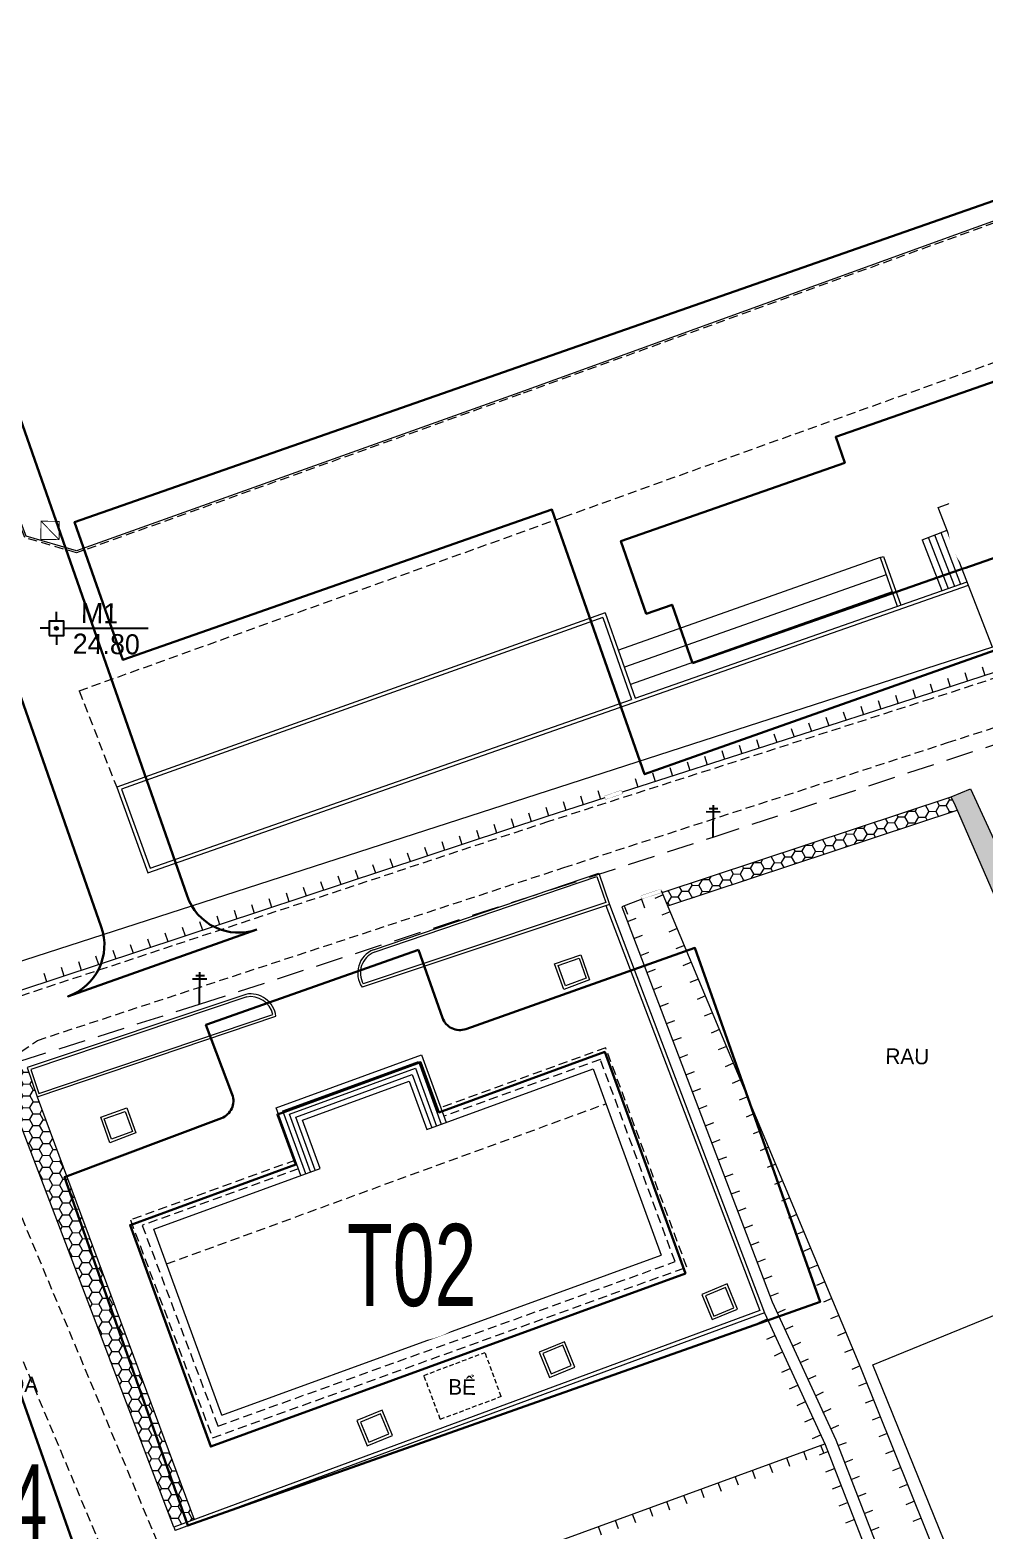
# Model space of a CAD drawing. Header units: inches. Extents: x 496359 to 501064, y 2374078 to 2377203.
# Drawn here: x 497181 to 497233.4, y 2376310.5 to 2376392.8 of the extents above; entities that cross this region are included whole.
import ezdxf
from ezdxf.enums import TextEntityAlignment as Align

# ---------------------------------------------------------------- set-up
doc = ezdxf.new("R2010")
doc.units = ezdxf.units.IN
doc.header["$MEASUREMENT"] = 0
doc.linetypes.add('DASHED', pattern=[0.75, 0.5, -0.25])
for name, color, linetype in [('cd', 7, 'Continuous'), ('chu', 6, 'Continuous'), ('coc', 1, 'Continuous'), ('MANH', 147, 'Continuous'), ('MOC - DC2', 1, 'Continuous'), ('NOI', 2, 'Continuous'), ('tl', 8, 'Continuous')]:
    doc.layers.add(name, color=color, linetype=linetype)
for name, color, linetype, lineweight in [('EG Text2', 7, 'Continuous', 18), ('ISO', 252, 'Continuous', 20), ('LC Net dam 1', 30, 'Continuous', 30), ('LC Net manh', 239, 'Continuous', 5)]:
    doc.layers.add(name, color=color, linetype=linetype, lineweight=lineweight)
doc.styles.add('EG Hai', font='')
doc.styles.add('style1', font='')
doc.styles.get('EG Hai').set_extended_font_data('.VnArial NarrowH')
doc.styles.get('style1').set_extended_font_data('.VnAvantH')
pattern_1 = [(359.267215784, (-736010.08436, -2368366.01803), (0.566607394046, 0.317539068605), [0.375, -0.75]), (119.267215784, (-736010.08436, -2368366.01803), (-0.55830059713, 0.331926862913), [0.375, -0.75]), (59.267215784, (-736010.08436, -2368366.01803), (0.008306796916, 0.64946593152), [-0.75, 0.375])]

# ---------------------------------------------------------------- blocks, each defined once
blk = doc.blocks.new('1')
at = {"layer": 'tl', "color": 250, "lineweight": 0}
blk.add_line((0, -0.5), (0, 0), dxfattribs=at)
blk = doc.blocks.new('cdien')
at = {"layer": 'cd', "extrusion": (-0.000518657, 0.000768986, 1)}
for p, q in [((0, 0), (0, 3.5, 0)), ((-0.8, 2.78, 0), (0.76, 2.78, 0)), ((-0.46, 3.14, 0), (0.49, 3.14, 0))]:
    blk.add_line(p, q, dxfattribs=at)
blk = doc.blocks.new('2')
at = {"layer": 'coc'}
blk.add_blockref('1', (0, 0.5), dxfattribs=at)
blk = doc.blocks.new('MOC')
at = {"layer": 'MOC - DC2'}
for points in [[(0, 0.4), (0, 0.9)], [(-0.4, 0), (-0.9, 0)], [(0.4, 0), (5.03, 0)], [(0, -0.4), (0, -0.9)]]:
    blk.add_lwpolyline(points, dxfattribs=at)
blk.add_lwpolyline([(-0.4, -0.4), (0.4, -0.4), (0.4, 0.4), (-0.4, 0.4)], close=True, dxfattribs=at)
blk.add_circle((0, 0), 0.0868, dxfattribs=at)
blk = doc.blocks.new('Nền HT mới')
at = {"layer": 'MANH', "lineweight": 0}
h = blk.add_hatch(dxfattribs=at)
h.set_pattern_fill('HONEY', color=8, scale=3, angle=-0.73278, style=0)
h.set_pattern_definition(pattern_1)
h.paths.add_polyline_path([(488.183, 64.768), (488.492, 64.028), (504.37, 69.287), (504.268, 69.522), (504.042, 70.021)])
h = blk.add_hatch(dxfattribs=at)
h.set_pattern_fill('HONEY', color=8, scale=3, angle=-0.73278, style=0)
h.set_pattern_definition(pattern_1)
h.paths.add_polyline_path([(522.141, 34.581, -0.075331), (521.291, 35.814), (516.628, 45.395), (505.087, 70.449), (504.042, 70.021), (504.268, 69.522), (514.919, 45.051), (519.153, 34.944, 0.072498), (519.897, 33.708), (523.515, 29.289, 0.090171), (524.878, 28.13), (526.961, 26.924, 0.223732), (531.207, 26.564), (568.271, 40.327), (567.663, 42.109), (567.663, 42.11), (538.813, 31.412), (531.596, 28.846, -0.300657), (526.243, 30.171), (524.32, 32.259)])
h = blk.add_hatch(dxfattribs=at)
h.set_pattern_fill('HONEY', color=8, scale=3, angle=-0.73278, style=0)
h.set_pattern_definition(pattern_1)
h.paths.add_polyline_path([(461.385, 29.955), (462.501, 30.367), (453.885, 53.552), (453.349, 55.159), (451.985, 54.639)])
at = {"layer": 'MANH', "color": 1, "linetype": 'DASHED', "lineweight": 0, "ltscale": 3, "elevation": -28.377}
blk.add_lwpolyline([(338.797, 83.449), (320.937, 78.752), (340.42, 30.662), (364.406, 31.762), (393.688, 33.781), (433.644, 49.392), (462.8, 58.64), (490.972, 67.807), (516.491, 76.196), (548.211, 86.542), (576.26, 95.702), (610.187, 94.179), (634.864, 101.12), (676.11, 115.484), (714.178, 128.714), (753.349, 142.385), (783.927, 137.98), (839.407, 172.277), (890.568, 190.199), (916.291, 216.65), (939.123, 240.492), (989.341, 305.871)], dxfattribs=at)
at = {"layer": 'MANH', "color": 3, "linetype": 'DASHED', "lineweight": 0, "elevation": -28.377}
for points in [[(556.599, 214.06), (559, 210.697), (599.011, 111.59), (598.351, 108.372), (595.777, 105.711), (542.672, 88.303), (521.625, 81.471), (502.946, 75.389), (481.941, 68.656), (452.954, 59.077)], [(480.409, 92.098), (456.053, 83.393), (453.213, 84.229), (444.763, 106.687), (437.288, 126.742), (431.919, 141.142), (432.254, 144.436), (434.959, 146.809), (468.963, 159.18), (499.831, 170.408), (524.344, 179.318), (528.09, 179.19), (530.037, 177.085), (553.866, 121.3), (553.84, 119.496), (552.768, 118.448), (527.58, 109.134), (504.304, 100.737), (480.409, 92.098)], [(456.192, 75.825), (456.192, 75.825), (482.779, 85.364), (506.516, 93.891), (530.255, 102.319), (556.925, 111.759)], [(453.918, 56.654), (482.779, 66.131), (503.837, 72.989), (522.456, 78.964), (543.387, 85.83), (596.721, 103.186), (599.353, 104.043), (599.571, 103.72)], [(456.192, 75.825), (458.255, 70.546)], [(484.001, -26.738), (476.96, -10.024), (468.584, 9.781), (450.152, 53.873), (451.773, 55.197), (453.918, 56.654)], [(474.029, -10.816), (474.021, -10.797), (465.813, 8.831), (447.444, 52.595)]]:
    blk.add_lwpolyline(points, dxfattribs=at)
at = {"layer": 'MANH', "lineweight": 0, "elevation": -28.377}
for points in [[(480.375, 92.192), (456.05, 83.498), (453.289, 84.311), (444.856, 106.722), (437.381, 126.777), (432.021, 141.155), (432.35, 144.387), (435.011, 146.721), (468.997, 159.086), (499.865, 170.314), (524.36, 179.217), (528.045, 179.092), (529.952, 177.03), (553.766, 121.28), (553.741, 119.539), (552.713, 118.534), (527.545, 109.228), (504.27, 100.831)], [(484.011, 60.065), (482.868, 59.637), (482.474, 60.757), (483.624, 61.163)], [(459.113, 51.663), (457.97, 51.234), (457.575, 52.355), (458.726, 52.76)], [(490.927, 41.336), (492.314, 41.907), (491.742, 43.294), (490.355, 42.723)], [(491.008, 41.531), (492.118, 41.988), (491.661, 43.098), (490.551, 42.641)], [(482.003, 38.164), (483.39, 38.736), (482.819, 40.123), (481.432, 39.551)], [(482.085, 38.36), (483.194, 38.817), (482.737, 39.927), (481.628, 39.47)], [(471.999, 34.412), (473.386, 34.983), (472.815, 36.37), (471.428, 35.799)], [(472.081, 34.608), (473.191, 35.065), (472.734, 36.174), (471.624, 35.717)]]:
    blk.add_lwpolyline(points, close=True, dxfattribs=at)
for points in [[(581.552, 116.84), (586.942, 103.131), (542.579, 88.588), (521.533, 81.756), (502.854, 75.675), (485.984, 70.267)], [(517.337, 82.206), (506.294, 78.223), (503.329, 85.886), (514.373, 89.869), (517.337, 82.206)], [(502.441, 84.116), (503.809, 84.646)], [(502.441, 84.116), (503.521, 81.323)], [(502.781, 84.248), (503.866, 81.444)], [(503.122, 84.38), (504.21, 81.565)], [(503.462, 84.511), (504.555, 81.685)], [(500.14, 83.137), (500.329, 83.203)], [(500.329, 83.203), (501.265, 80.532)], [(500.14, 83.137), (485.785, 78.059)], [(500.14, 83.137), (501.076, 80.466)], [(485.055, 80.106), (458.255, 70.546), (459.968, 65.849), (504.979, 81.622)], [(500.473, 82.194), (486.118, 77.116)], [(486.694, 75.427), (504.913, 81.811)], [(500.807, 81.251), (486.452, 76.173)], [(485.055, 80.106), (486.694, 75.427)], [(484.932, 79.85), (458.511, 70.426), (460.088, 66.103), (486.506, 75.36)], [(484.932, 79.85), (486.506, 75.36)], [(506.294, 78.223), (451.373, 60.465), (447.869, 66.964)], [(488.183, 64.768), (504.042, 70.021)], [(485.039, 69.964), (481.848, 68.942), (452.86, 59.362), (450.939, 58.993), (449.485, 59.039), (446.526, 66.427)], [(488.492, 64.028), (504.37, 69.287)], [(472.337, 61.628), (472.337, 61.628), (484.699, 65.83), (485.282, 64.115)], [(472.385, 61.485), (484.605, 65.64), (485.091, 64.21)], [(487.066, 64.401), (485.973, 63.985), (494.215, 42.318), (497.699, 34.735), (509.693, 3.785), (509.948, 3.182), (517.323, -13.852), (536.232, -22.808)], [(538.24, -20.406), (533.227, -17.417), (518.934, -10.751), (499.084, 38.686), (488.144, 64.861)], [(485.095, 64.044), (493.542, 41.836), (461.385, 29.955)], [(485.282, 64.115), (493.801, 41.718), (461.454, 29.767)], [(485.282, 64.115), (471.72, 59.569)], [(485.091, 64.21), (471.784, 59.749)], [(484.201, 59.977), (482.778, 59.443), (482.282, 60.849), (483.716, 61.354), (484.201, 59.977)], [(465.34, 59.179), (465.34, 59.179), (453.349, 55.159), (453.885, 53.552), (466.993, 57.978)], [(465.387, 59.037), (453.539, 55.064), (453.98, 53.742), (466.822, 58.078)], [(468.361, 49.245), (467.01, 52.949), (474.974, 55.853), (476.325, 52.149)], [(468.624, 49.341), (467.369, 52.782), (474.807, 55.494), (476.062, 52.053)], [(461.385, 29.955), (451.985, 54.639)], [(468.887, 49.437), (467.728, 52.615), (474.64, 55.135), (475.799, 51.957)], [(469.15, 49.533), (468.087, 52.448), (474.473, 54.776), (475.536, 51.861)], [(469.413, 49.629), (468.446, 52.28), (474.306, 54.417), (475.273, 51.765)], [(475.273, 51.765), (484.391, 55.091)], [(484.391, 55.091), (488.117, 44.875)], [(453.885, 53.552), (462.501, 30.367)], [(459.303, 51.574), (457.879, 51.04), (457.384, 52.446), (458.818, 52.952), (459.303, 51.574)], [(460.294, 46.303), (469.413, 49.629)], [(464.019, 36.088), (460.294, 46.303)], [(464.019, 36.088), (488.117, 44.875)], [(516.485, -2.463), (499.732, 38.85), (514.919, 45.051)], [(493.801, 41.718), (497.122, 34.491), (509.112, 3.55), (509.372, 2.935), (515.96, -13.275), (502.469, -17.833), (485.592, -23.576)], [(479.983, 28.266), (497.108, 34.519)], [(461.385, 29.955), (461.454, 29.767)]]:
    blk.add_lwpolyline(points, dxfattribs=at)
at = {"layer": 'MANH', "color": 5, "lineweight": 0, "const_width": 0.05, "elevation": -28.377}
blk.add_lwpolyline([(454.092, 84.131), (455.092, 84.119), (455.105, 85.119), (454.105, 85.131)], close=True, dxfattribs=at)
blk.add_lwpolyline([(454.105, 85.131), (455.092, 84.119)], dxfattribs=at)
at = {"layer": 'MANH', "lineweight": 0, "const_width": 0.01, "elevation": -28.377}
for points in [[(486.011, 70.187), (485.073, 69.864), (485.008, 70.053), (485.946, 70.376), (486.011, 70.187)], [(488.176, 64.766), (487.066, 64.401), (487.001, 64.59), (488.111, 64.955), (488.176, 64.766)]]:
    blk.add_lwpolyline(points, dxfattribs=at)
at = {"layer": 'MANH', "lineweight": 0, "elevation": -28.377}
blk.add_lwpolyline([(568.271, 40.327), (531.207, 26.564, -0.223732), (526.961, 26.924), (524.878, 28.13, -0.090171), (523.515, 29.289), (519.897, 33.708, -0.072498), (519.153, 34.944), (514.919, 45.051), (504.268, 69.522), (504.042, 70.021), (505.087, 70.449), (516.628, 45.395), (521.291, 35.814, 0.075331), (522.141, 34.581), (524.32, 32.259), (526.243, 30.171, 0.300657), (531.596, 28.846), (538.813, 31.412), (567.663, 42.11)], format="xyb", dxfattribs=at)
at = {"layer": 'MANH', "color": 5, "linetype": 'DASHED', "lineweight": 0, "elevation": -28.377}
for points in [[(459.004, 46.803), (463.512, 34.856), (489.529, 44.216), (485.087, 56.242), (476.028, 52.964)], [(468.228, 49.609), (459.651, 46.505), (463.806, 35.493), (488.886, 44.516), (484.79, 55.603), (476.199, 52.494)], [(468.057, 50.079), (459.004, 46.803)]]:
    blk.add_lwpolyline(points, dxfattribs=at)
at = {"layer": 'MANH', "linetype": 'DASHED', "lineweight": 0, "elevation": -28.377}
blk.add_lwpolyline([(460.992, 44.39), (485.089, 53.177)], dxfattribs=at)
at = {"layer": 'MANH', "linetype": 'DASHED', "lineweight": 0, "ltscale": 0.5, "elevation": -28.377}
for points in [[(475.107, 38.277), (478.461, 39.536)], [(479.344, 37.125), (478.461, 39.536)], [(476.01, 35.872), (475.107, 38.277)], [(476.01, 35.872), (479.364, 37.132)]]:
    blk.add_lwpolyline(points, dxfattribs=at)
at = {"layer": 'MANH', "lineweight": 0}
for centre, radius, start, end in [((472.85, 60.352, -2.716), 1.375, 111.93449, 214.7238), ((472.85, 60.352, -2.716), 1.225, 111.93449, 209.51574), ((465.598, 57.796, -2.726), 1.407, 7.41027, 100.57039), ((465.598, 57.796, -2.726), 1.257, 12.97895, 100.57039)]:
    blk.add_arc(centre, radius, start, end, dxfattribs=at)
at = {"layer": 'MOC - DC2', "lineweight": 0}
blk.add_point((454.945, 79.272, -3.583), dxfattribs=at)
at = {"layer": 'cd', "lineweight": 0, "xscale": 0.5, "yscale": 0.5, "zscale": 0.5, "rotation": 359.2672157837458}
for p in [(490.972, 67.807, -2.965), (462.8, 58.64, -2.582)]:
    blk.add_blockref('cdien', p, dxfattribs=at)
at = {"layer": 'MOC - DC2', "lineweight": 0}
blk.add_blockref('MOC', (454.949, 79.257, -3.523), dxfattribs=at)
at = {"layer": 'NOI', "lineweight": 0}
for name, p, rotation in [('1', (504.934, 76.352, -28.377), 198.0342030813725), ('1', (505.885, 76.661, -28.377), 198.0342030813725), ('1', (502.08, 75.427, -28.377), 197.7728068051861), ('1', (503.032, 75.733, -28.377), 198.0342030813725), ('1', (503.983, 76.042, -28.377), 198.0342030813725), ('1', (499.223, 74.511, -28.377), 197.7728068051861), ('1', (500.176, 74.816, -28.377), 197.7728068051861), ('1', (501.128, 75.121, -28.377), 197.7728068051861), ('1', (497.319, 73.9, -28.377), 197.7728068051861), ('1', (498.271, 74.206, -28.377), 197.7728068051861), ('1', (494.462, 72.985, -28.377), 197.7728068051861), ('1', (495.414, 73.29, -28.377), 197.7728068051861), ('1', (496.367, 73.595, -28.377), 197.7728068051861), ('1', (491.605, 72.069, -28.377), 197.7728068051861), ('1', (492.557, 72.374, -28.377), 197.7728068051861), ('1', (493.51, 72.679, -28.377), 197.7728068051861), ('1', (488.748, 71.153, -28.377), 197.7728068051861), ('1', (489.701, 71.458, -28.377), 197.7728068051861), ('1', (490.653, 71.764, -28.377), 197.7728068051861), ('1', (486.844, 70.543, -28.377), 197.7728068051861), ('1', (487.796, 70.848, -28.377), 197.7728068051861), ('1', (483.849, 69.583, -28.377), 197.7728068017333), ('1', (484.801, 69.888, -28.377), 197.7728068017333), ('1', (481.944, 68.972, -28.377), 197.7728068017333), ('1', (482.897, 69.278, -28.377), 197.7728068017333), ('1', (479.096, 68.032, -28.377), 198.286764848721), ('1', (480.045, 68.346, -28.377), 198.286764848721), ('1', (480.995, 68.659, -28.377), 198.286764848721), ('1', (476.247, 67.091, -28.377), 198.286764848721), ('1', (477.197, 67.404, -28.377), 198.286764848721), ('1', (478.146, 67.718, -28.377), 198.286764848721), ('1', (474.348, 66.463, -28.377), 198.286764848721), ('1', (475.298, 66.777, -28.377), 198.286764848721), ('1', (471.5, 65.522, -28.377), 198.286764848721), ('1', (472.449, 65.835, -28.377), 198.286764848721), ('1', (473.399, 66.149, -28.377), 198.286764848721), ('1', (468.651, 64.58, -28.377), 198.286764848721), ('1', (469.601, 64.894, -28.377), 198.286764848721), ('1', (470.55, 65.208, -28.377), 198.286764848721), ('1', (466.752, 63.953, -28.377), 198.286764848721), ('1', (467.702, 64.267, -28.377), 198.286764848721), ('2', (487.039, 64.391, -28.377), 200.8257501729812), ('2', (488.24, 64.63, -28.377), 112.6837127364963), ('1', (463.904, 63.011, -28.377), 198.286764848721), ('1', (464.853, 63.325, -28.377), 198.286764848721), ('1', (465.803, 63.639, -28.377), 198.286764848721), ('2', (486.104, 64.035, -28.377), 200.8257501729812), ('2', (488.626, 63.708, -28.377), 112.6837127364963), ('1', (462.005, 62.384, -28.377), 198.286764848721), ('1', (462.954, 62.698, -28.377), 198.286764848721), ('2', (486.278, 63.182, -28.377), 290.8257501640903), ('2', (489.012, 62.785, -28.377), 112.6837127364963), ('1', (459.156, 61.443, -28.377), 198.286764848721), ('1', (460.106, 61.756, -28.377), 198.286764848721), ('1', (461.055, 62.07, -28.377), 198.286764848721), ('2', (486.634, 62.248, -28.377), 290.8257501640903), ('2', (489.397, 61.862, -28.377), 112.6837127364963), ('1', (456.308, 60.501, -28.377), 198.286764848721), ('1', (457.257, 60.815, -28.377), 198.286764848721), ('1', (458.207, 61.129, -28.377), 198.286764848721), ('2', (486.989, 61.313, -28.377), 290.8257501640903), ('2', (489.783, 60.94, -28.377), 112.6837127364963), ('1', (454.409, 59.874, -28.377), 198.286764848721), ('1', (455.358, 60.188, -28.377), 198.286764848721), ('2', (487.345, 60.378, -28.377), 290.8257501640903), ('2', (487.7, 59.444, -28.377), 290.8257501640903), ('2', (490.168, 60.017, -28.377), 112.6837127364963), ('2', (488.056, 58.509, -28.377), 290.8257501640903), ('2', (490.554, 59.094, -28.377), 112.6837127364963), ('2', (488.411, 57.574, -28.377), 290.8257501640903), ('2', (490.94, 58.172, -28.377), 112.6837127364963), ('2', (488.767, 56.64, -28.377), 290.8257501640903), ('2', (491.325, 57.249, -28.377), 112.6837127364963), ('2', (491.711, 56.326, -28.377), 112.6837127364963), ('2', (489.122, 55.705, -28.377), 290.8257501640903), ('2', (492.097, 55.404, -28.377), 112.6837127364963), ('2', (489.478, 54.77, -28.377), 290.8257501640903), ('2', (492.482, 54.481, -28.377), 112.6837127364963), ('2', (489.834, 53.836, -28.377), 290.8257501640903), ('2', (492.868, 53.558, -28.377), 112.6837127364963), ('2', (490.189, 52.901, -28.377), 290.8257501640903), ('2', (490.545, 51.966, -28.377), 290.8257501640903), ('2', (493.254, 52.636, -28.377), 112.6837127364963), ('2', (490.9, 51.032, -28.377), 290.8257501640903), ('2', (493.639, 51.713, -28.377), 112.6837127364963), ('2', (491.256, 50.097, -28.377), 290.8257501640903), ('2', (494.025, 50.79, -28.377), 112.6837127364963), ('2', (494.411, 49.868, -28.377), 112.6837127364963), ('2', (491.611, 49.162, -28.377), 290.8257501640903), ('2', (494.796, 48.945, -28.377), 112.6837127364963), ('2', (491.967, 48.228, -28.377), 290.8257501640903), ('2', (495.182, 48.022, -28.377), 112.6837127364963), ('2', (492.322, 47.293, -28.377), 290.8257501640903), ('2', (495.567, 47.1, -28.377), 112.6837127364963), ('2', (492.678, 46.358, -28.377), 290.8257501640903), ('2', (495.953, 46.177, -28.377), 112.6837127364963), ('2', (493.033, 45.424, -28.377), 290.8257501640903), ('2', (493.389, 44.489, -28.377), 290.8257501640903), ('2', (496.339, 45.255, -28.377), 112.6837127364963), ('2', (493.744, 43.554, -28.377), 290.8257501640903), ('2', (496.724, 44.332, -28.377), 112.6837127364963), ('2', (497.11, 43.409, -28.377), 112.6837127364963), ('2', (494.1, 42.62, -28.377), 290.8257501640903), ('2', (497.496, 42.487, -28.377), 112.6837127364963), ('1', (493.955, 41.382, -28.377), 294.6771772479821), ('2', (494.497, 41.703, -28.377), 294.6771772483964), ('2', (497.881, 41.564, -28.377), 112.6837127364963), ('1', (494.373, 40.474, -28.377), 294.6771772479821), ('2', (494.915, 40.794, -28.377), 294.6771772483964), ('2', (498.267, 40.641, -28.377), 112.6837127364963), ('1', (494.79, 39.565, -28.377), 294.6771772479821), ('2', (495.332, 39.885, -28.377), 294.6771772483964), ('2', (498.653, 39.719, -28.377), 112.6837127364963), ('2', (495.75, 38.977, -28.377), 294.6771772483964), ('2', (499.038, 38.796, -28.377), 112.6837127364963), ('1', (495.208, 38.656, -28.377), 294.6771772479821), ('2', (496.167, 38.068, -28.377), 294.6771772483964), ('1', (495.625, 37.748, -28.377), 294.6771772479821), ('2', (496.585, 37.159, -28.377), 294.6771772483964), ('2', (499.412, 37.869, -28.377), 111.8759119317172), ('1', (496.043, 36.839, -28.377), 294.6771772479821), ('2', (497.002, 36.251, -28.377), 294.6771772483964), ('2', (499.785, 36.941, -28.377), 111.8759119317172), ('1', (496.46, 35.93, -28.377), 294.6771772479821), ('2', (497.42, 35.342, -28.377), 294.6771772483964), ('2', (500.158, 36.013, -28.377), 111.8759119317172), ('1', (496.878, 35.022, -28.377), 294.6771772479821), ('2', (497.819, 34.425, -28.377), 291.18305768922), ('2', (500.53, 35.085, -28.377), 111.8759119317172), ('1', (495.951, 34.097, -28.377), 20.05955373649849), ('1', (497.272, 34.103, -28.377), 291.183057689102), ('1', (496.891, 34.44, -28.377), 20.05955373649849), ('2', (500.903, 34.157, -28.377), 111.8759119317172), ('1', (493.133, 33.068, -28.377), 20.05955373649849), ('1', (494.073, 33.411, -28.377), 20.05955373649849), ('1', (495.012, 33.754, -28.377), 20.05955373649849), ('1', (497.633, 33.171, -28.377), 291.183057689102), ('2', (498.18, 33.493, -28.377), 291.18305768922), ('2', (501.275, 33.229, -28.377), 111.8759119317172), ('1', (491.255, 32.382, -28.377), 20.05955373649849), ('1', (492.194, 32.725, -28.377), 20.05955373649849), ('1', (497.995, 32.238, -28.377), 291.183057689102), ('2', (498.541, 32.561, -28.377), 291.18305768922), ('2', (501.648, 32.301, -28.377), 111.8759119317172), ('1', (488.437, 31.353, -28.377), 20.05955373649849), ('1', (489.376, 31.696, -28.377), 20.05955373649849), ('1', (490.315, 32.039, -28.377), 20.05955373649849), ('1', (498.356, 31.306, -28.377), 291.183057689102), ('2', (498.903, 31.628, -28.377), 291.18305768922), ('2', (502.021, 31.373, -28.377), 111.8759119317172), ('1', (486.558, 30.667, -28.377), 20.05955373649849), ('1', (487.497, 31.01, -28.377), 20.05955373649849), ('2', (499.264, 30.696, -28.377), 291.18305768922), ('1', (484.679, 29.981, -28.377), 20.05955373649849), ('1', (485.619, 30.324, -28.377), 20.05955373649849), ('1', (498.717, 30.373, -28.377), 291.183057689102), ('2', (499.625, 29.763, -28.377), 291.18305768922), ('2', (502.393, 30.445, -28.377), 111.8759119317172)]:
    blk.add_blockref(name, p, dxfattribs=dict(at, rotation=rotation))
at = {"layer": 'chu', "color": 6, "lineweight": 0, "style": 'style1'}
for s, p in [('RAU', (500.425, 55.368, -28.377)), ('G2', (472.724, 44.461, -28.377)), ('c©y ®a', (449.71, 37.411, -28.377)), ('BÓ', (476.441, 37.228, -28.377))]:
    blk.add_text(s, height=0.85, rotation=359.26722, dxfattribs=at).set_placement(p)
at = {"layer": 'MOC - DC2', "lineweight": 0, "style": 'style1'}
for s, p in [('M1', (456.289, 79.55, -3.523)), ('24.80', (455.835, 77.869, -3.523))]:
    blk.add_text(s, height=1.1, rotation=359.26722, dxfattribs=at).set_placement(p)

msp = doc.modelspace()

# ---------------------------------------------------------------- linework, layer by layer
at = {"layer": 'LC Net dam 1'}
msp.add_lwpolyline([(497169.081, 2376287.036), (497163.442, 2376303.013), (497183.311, 2376310.04), (497176.909, 2376328.142), (497161.775, 2376322.79, -0.414401), (497160.499, 2376323.4), (497159.179, 2376327.138), (497148.79, 2376323.463), (497150.11, 2376319.724, -0.414026), (497149.5, 2376318.448), (497137.447, 2376314.185), (497143.85, 2376296.083), (497160.614, 2376302.013), (497166.253, 2376286.036)], format="xyb", close=True, dxfattribs=at)

# ---------------------------------------------------------------- block references
at = {"layer": 'LC Net manh'}
msp.add_blockref('Nền HT mới', (496727.515, 2376280.773, 2.925), dxfattribs=at)

# ---------------------------------------------------------------- texts
at = {"layer": 'EG Text2', "style": 'EG Hai', "width": 0.8}
msp.add_text('hk4', height=4.2244, rotation=0, dxfattribs=at).set_placement((497178.196, 2376312.055, -52.345), align=Align.MIDDLE_CENTER)

# ---------------------------------------------------------------- next in the draw order: wipeouts: each hides what was drawn before it
at = {"ltscale": 500}
for points, z in [([(497232.587, 2376362.974), (497232.121, 2376363.524), (497231.869, 2376363.924), (497231.636, 2376364.418), (497231.466, 2376364.946), (497231.373, 2376365.439), (497231.34, 2376365.879), (497231.36, 2376366.406), (497231.421, 2376366.81), (497231.579, 2376367.385), (497231.704, 2376367.699), (497231.928, 2376368.133), (497232.193, 2376368.529), (497232.573, 2376368.967), (497232.978, 2376369.325), (497233.449, 2376369.643), (497233.905, 2376369.872), (497234.34, 2376370.031), (497234.734, 2376370.131), (497235.241, 2376370.202), (497235.674, 2376370.214), (497236.087, 2376370.184), (497236.626, 2376370.083), (497237.038, 2376369.955), (497237.421, 2376369.793), (497238.009, 2376369.448), (497238.269, 2376369.25), (497238.567, 2376368.981), (497238.82, 2376368.705), (497239.085, 2376368.355), (497239.331, 2376367.943), (497239.491, 2376367.603), (497239.619, 2376367.252), (497239.734, 2376366.8), (497239.794, 2376366.398), (497239.812, 2376365.817), (497239.755, 2376365.266), (497239.657, 2376364.832), (497239.542, 2376364.481), (497239.344, 2376364.036), (497239.124, 2376363.658), (497238.918, 2376363.37), (497238.58, 2376362.987), (497238.318, 2376362.745), (497237.909, 2376362.439), (497237.63, 2376362.27), (497237.379, 2376362.141), (497237.076, 2376362.013), (497236.727, 2376361.898), (497236.394, 2376361.819), (497236.047, 2376361.765), (497235.696, 2376361.741), (497235.407, 2376361.742), (497234.974, 2376361.782), (497234.61, 2376361.851), (497234.205, 2376361.967), (497233.81, 2376362.125), (497233.334, 2376362.381), (497233.114, 2376362.528), (497232.808, 2376362.768)], -317.031), ([(497199.039, 2376322.167), (497198.573, 2376322.718), (497198.321, 2376323.118), (497198.088, 2376323.612), (497197.918, 2376324.139), (497197.825, 2376324.633), (497197.792, 2376325.073), (497197.813, 2376325.6), (497197.874, 2376326.004), (497198.031, 2376326.579), (497198.157, 2376326.893), (497198.38, 2376327.327), (497198.645, 2376327.723), (497199.025, 2376328.161), (497199.431, 2376328.519), (497199.902, 2376328.837), (497200.357, 2376329.066), (497200.793, 2376329.225), (497201.187, 2376329.325), (497201.693, 2376329.396), (497202.126, 2376329.408), (497202.539, 2376329.378), (497203.079, 2376329.277), (497203.49, 2376329.149), (497203.873, 2376328.987), (497204.461, 2376328.642), (497204.721, 2376328.444), (497205.019, 2376328.175), (497205.273, 2376327.899), (497205.537, 2376327.549), (497205.783, 2376327.137), (497205.943, 2376326.797), (497206.071, 2376326.446), (497206.187, 2376325.993), (497206.246, 2376325.592), (497206.264, 2376325.011), (497206.207, 2376324.46), (497206.11, 2376324.026), (497205.994, 2376323.675), (497205.796, 2376323.23), (497205.577, 2376322.852), (497205.371, 2376322.564), (497205.033, 2376322.181), (497204.77, 2376321.939), (497204.362, 2376321.633), (497204.082, 2376321.463), (497203.832, 2376321.335), (497203.528, 2376321.207), (497203.18, 2376321.092), (497202.846, 2376321.012), (497202.499, 2376320.959), (497202.148, 2376320.935), (497201.86, 2376320.936), (497201.427, 2376320.976), (497201.063, 2376321.045), (497200.657, 2376321.161), (497200.263, 2376321.318), (497199.787, 2376321.575), (497199.567, 2376321.722), (497199.261, 2376321.962)], -292.377)]:
    msp.add_wipeout(points, dxfattribs=at).translate(0, 0, z).dxf.layer = 'ISO'

# ---------------------------------------------------------------- next in the draw order: linework, layer by layer
at = {"layer": 'LC Net dam 1'}
for points in [[(497193.466, 2376343.507), (497183.096, 2376339.84, 0.413168), (497184.927, 2376343.658), (497149.678, 2376444.463, 0.414214), (497145.856, 2376446.305), (497156.24, 2376449.936, 0.414214), (497154.398, 2376446.114), (497158.125, 2376435.456, 0.414214), (497161.947, 2376433.614), (497258.23, 2376467.282), (497288.626, 2376380.358, 0.41526), (497292.458, 2376378.519), (497282.087, 2376374.852, 0.413168), (497283.919, 2376378.67), (497256.151, 2376458.08, 0.414214), (497252.329, 2376459.921), (497163.597, 2376428.894, 0.414214), (497161.756, 2376425.072), (497189.634, 2376345.346, 0.41526)], [(497202.324, 2376342.397), (497203.643, 2376338.659, 0.414401), (497204.92, 2376338.049), (497217.49, 2376342.496), (497224.356, 2376323.084), (497189.667, 2376310.815), (497182.908, 2376329.927), (497191.524, 2376333.165, 0.414401), (497192.108, 2376334.453), (497190.669, 2376338.275)]]:
    msp.add_lwpolyline(points, format="xyb", close=True, dxfattribs=at)
for points in [[(497260.187, 2376368.103), (497255.167, 2376382.458), (497278.719, 2376390.693), (497276.078, 2376398.245), (497183.457, 2376365.858), (497186.098, 2376358.306), (497209.65, 2376366.541), (497214.726, 2376352.024)], [(497217.363, 2376358.115), (497216.241, 2376361.325), (497214.825, 2376360.83), (497213.432, 2376364.813), (497225.713, 2376369.107), (497225.218, 2376370.523), (497240.51, 2376375.871), (497241.005, 2376374.455), (497253.286, 2376378.749), (497254.679, 2376374.765), (497253.263, 2376374.27), (497254.385, 2376371.061)], [(497195.594, 2376330.611), (497194.591, 2376333.363), (497202.445, 2376336.227), (497203.449, 2376333.475), (497212.543, 2376336.792), (497216.973, 2376324.644), (497190.93, 2376315.147), (497186.5, 2376327.295)]]:
    msp.add_lwpolyline(points, close=True, dxfattribs=at)

# ---------------------------------------------------------------- next in the draw order: texts
at = {"layer": 'EG Text2', "style": 'EG Hai', "width": 0.8}
msp.add_text('t02', height=4.5, rotation=0, dxfattribs=at).set_placement((497201.953, 2376325.105, -292.377), align=Align.MIDDLE_CENTER)

doc.saveas('drawing.dxf')
